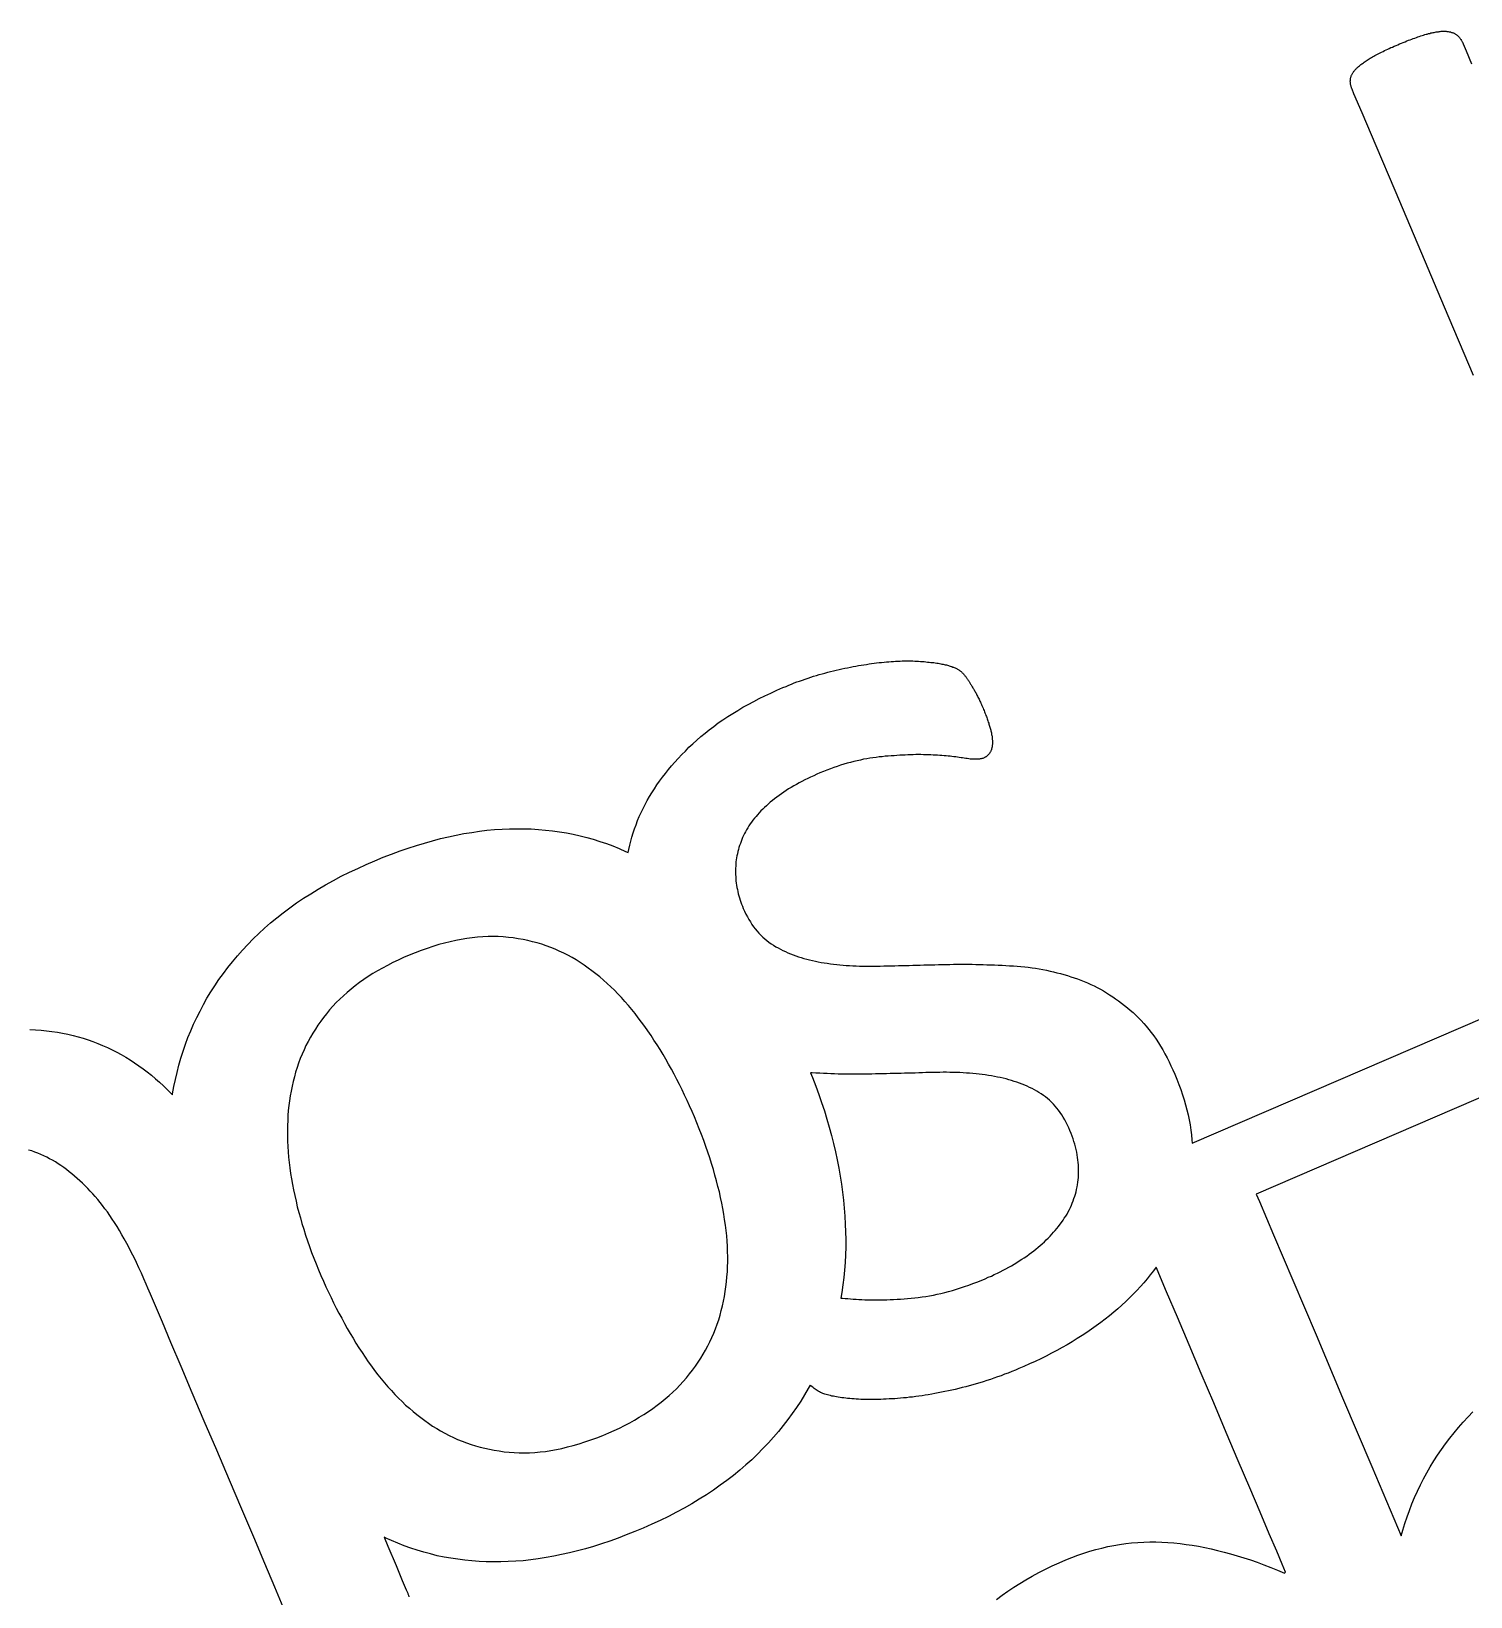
# Model space of a CAD drawing. Header units: millimetres. Extents: x 47 to 159, y 49 to 299.
# Drawn here: x 72.03 to 83.22, y 178.64 to 190.81 of the extents above; entities that cross this region are included whole.
import ezdxf

# ---------------------------------------------------------------- set-up
doc = ezdxf.new("R2010")
doc.units = ezdxf.units.MM

# ---------------------------------------------------------------- blocks, each defined once
blk = doc.blocks.new('angel 01')
for points in [[(-50.643, 134.25), (-50.599, 134.248), (-50.556, 134.244), (-50.514, 134.24), (-50.472, 134.235), (-50.43, 134.228), (-50.389, 134.221), (-50.348, 134.212), (-50.308, 134.203), (-50.269, 134.193), (-50.23, 134.181), (-50.191, 134.169), (-50.153, 134.156), (-50.115, 134.141), (-50.078, 134.126), (-50.041, 134.11), (-50.005, 134.092), (-49.969, 134.074), (-49.934, 134.055), (-49.899, 134.034), (-49.864, 134.013), (-49.83, 133.991), (-49.797, 133.968), (-49.764, 133.944), (-49.732, 133.919), (-49.699, 133.894), (-49.668, 133.867), (-49.637, 133.84), (-49.606, 133.812), (-49.576, 133.783), (-49.546, 133.753), (-49.536, 133.742), (-49.535, 133.748), (-49.525, 133.805), (-49.513, 133.861), (-49.5, 133.916), (-49.486, 133.971), (-49.47, 134.026), (-49.453, 134.08), (-49.434, 134.134), (-49.415, 134.187), (-49.393, 134.239), (-49.371, 134.291), (-49.347, 134.342), (-49.321, 134.393), (-49.295, 134.443), (-49.267, 134.492), (-49.237, 134.541), (-49.206, 134.589), (-49.174, 134.637), (-49.14, 134.684), (-49.105, 134.73), (-49.068, 134.776), (-49.03, 134.821), (-48.991, 134.866), (-48.95, 134.91), (-48.908, 134.953), (-48.865, 134.995), (-48.819, 135.037), (-48.773, 135.078), (-48.725, 135.118), (-48.675, 135.157), (-48.624, 135.195), (-48.571, 135.233), (-48.517, 135.269), (-48.461, 135.305), (-48.404, 135.34), (-48.345, 135.374), (-48.285, 135.407), (-48.223, 135.44), (-48.16, 135.472), (-48.095, 135.502), (-48.029, 135.532), (-47.962, 135.561), (-47.897, 135.588), (-47.832, 135.613), (-47.767, 135.637), (-47.703, 135.659), (-47.64, 135.68), (-47.577, 135.699), (-47.515, 135.717), (-47.453, 135.733), (-47.391, 135.747), (-47.33, 135.76), (-47.27, 135.772), (-47.21, 135.782), (-47.15, 135.791), (-47.091, 135.798), (-47.032, 135.803), (-46.974, 135.807), (-46.917, 135.809), (-46.86, 135.81), (-46.803, 135.81), (-46.747, 135.808), (-46.691, 135.805), (-46.636, 135.8), (-46.582, 135.794), (-46.528, 135.786), (-46.474, 135.777), (-46.421, 135.767), (-46.368, 135.755), (-46.316, 135.742), (-46.265, 135.728), (-46.214, 135.712), (-46.163, 135.695), (-46.113, 135.676), (-46.063, 135.656), (-46.014, 135.634), (-45.994, 135.625), (-45.989, 135.649), (-45.982, 135.681), (-45.974, 135.713), (-45.965, 135.745), (-45.955, 135.777), (-45.944, 135.809), (-45.932, 135.841), (-45.92, 135.873), (-45.907, 135.904), (-45.893, 135.936), (-45.878, 135.967), (-45.862, 135.998), (-45.845, 136.029), (-45.828, 136.06), (-45.809, 136.09), (-45.79, 136.121), (-45.77, 136.151), (-45.749, 136.181), (-45.727, 136.211), (-45.704, 136.24), (-45.681, 136.27), (-45.656, 136.299), (-45.631, 136.328), (-45.605, 136.357), (-45.577, 136.386), (-45.549, 136.414), (-45.521, 136.443), (-45.491, 136.471), (-45.46, 136.499), (-45.429, 136.526), (-45.396, 136.553), (-45.363, 136.58), (-45.329, 136.606), (-45.293, 136.632), (-45.257, 136.657), (-45.219, 136.682), (-45.181, 136.706), (-45.142, 136.73), (-45.102, 136.754), (-45.06, 136.777), (-45.018, 136.8), (-44.975, 136.822), (-44.931, 136.844), (-44.886, 136.865), (-44.839, 136.886), (-44.792, 136.907), (-44.767, 136.917), (-44.746, 136.926), (-44.725, 136.934), (-44.704, 136.943), (-44.682, 136.951), (-44.661, 136.958), (-44.64, 136.966), (-44.618, 136.974), (-44.596, 136.981), (-44.575, 136.988), (-44.553, 136.995), (-44.531, 137.001), (-44.509, 137.008), (-44.487, 137.014), (-44.465, 137.02), (-44.443, 137.026), (-44.42, 137.032), (-44.398, 137.037), (-44.376, 137.043), (-44.353, 137.048), (-44.332, 137.053), (-44.31, 137.057), (-44.288, 137.062), (-44.267, 137.066), (-44.246, 137.07), (-44.224, 137.074), (-44.204, 137.078), (-44.183, 137.082), (-44.162, 137.085), (-44.142, 137.088), (-44.122, 137.091), (-44.102, 137.094), (-44.082, 137.097), (-44.063, 137.099), (-44.044, 137.101), (-44.024, 137.103), (-44.005, 137.105), (-43.987, 137.107), (-43.968, 137.108), (-43.95, 137.11), (-43.932, 137.111), (-43.915, 137.112), (-43.897, 137.113), (-43.88, 137.113), (-43.863, 137.114), (-43.846, 137.114), (-43.83, 137.114), (-43.814, 137.114), (-43.798, 137.114), (-43.782, 137.114), (-43.767, 137.113), (-43.752, 137.113), (-43.737, 137.112), (-43.722, 137.111), (-43.708, 137.11), (-43.694, 137.109), (-43.681, 137.107), (-43.667, 137.106), (-43.655, 137.105), (-43.642, 137.103), (-43.63, 137.102), (-43.618, 137.101), (-43.607, 137.099), (-43.596, 137.097), (-43.585, 137.096), (-43.575, 137.094), (-43.565, 137.092), (-43.555, 137.09), (-43.546, 137.089), (-43.537, 137.087), (-43.529, 137.085), (-43.521, 137.083), (-43.513, 137.081), (-43.505, 137.078), (-43.498, 137.076), (-43.491, 137.074), (-43.484, 137.072), (-43.477, 137.07), (-43.471, 137.067), (-43.465, 137.065), (-43.459, 137.063), (-43.453, 137.06), (-43.448, 137.058), (-43.443, 137.055), (-43.438, 137.053), (-43.433, 137.051), (-43.429, 137.048), (-43.425, 137.045), (-43.421, 137.043), (-43.418, 137.04), (-43.414, 137.038), (-43.411, 137.035), (-43.407, 137.032), (-43.404, 137.029), (-43.401, 137.026), (-43.398, 137.023), (-43.394, 137.02), (-43.391, 137.016), (-43.388, 137.013), (-43.385, 137.01), (-43.382, 137.006), (-43.379, 137.003), (-43.376, 136.999), (-43.373, 136.996), (-43.37, 136.992), (-43.367, 136.988), (-43.365, 136.984), (-43.362, 136.98), (-43.359, 136.976), (-43.356, 136.972), (-43.353, 136.967), (-43.35, 136.963), (-43.347, 136.958), (-43.344, 136.954), (-43.341, 136.949), (-43.338, 136.944), (-43.335, 136.939), (-43.332, 136.934), (-43.329, 136.929), (-43.325, 136.923), (-43.322, 136.918), (-43.319, 136.912), (-43.315, 136.906), (-43.312, 136.901), (-43.308, 136.895), (-43.305, 136.889), (-43.301, 136.882), (-43.297, 136.876), (-43.294, 136.869), (-43.29, 136.863), (-43.286, 136.856), (-43.283, 136.849), (-43.279, 136.841), (-43.275, 136.834), (-43.271, 136.826), (-43.267, 136.818), (-43.264, 136.81), (-43.26, 136.802), (-43.256, 136.793), (-43.252, 136.785), (-43.248, 136.776), (-43.244, 136.767), (-43.24, 136.758), (-43.236, 136.748), (-43.232, 136.738), (-43.228, 136.729), (-43.224, 136.719), (-43.221, 136.71), (-43.217, 136.701), (-43.214, 136.691), (-43.21, 136.682), (-43.207, 136.674), (-43.204, 136.665), (-43.201, 136.656), (-43.198, 136.648), (-43.195, 136.639), (-43.192, 136.631), (-43.19, 136.623), (-43.187, 136.615), (-43.185, 136.607), (-43.182, 136.599), (-43.18, 136.592), (-43.178, 136.584), (-43.176, 136.577), (-43.174, 136.57), (-43.173, 136.563), (-43.171, 136.556), (-43.17, 136.549), (-43.169, 136.542), (-43.167, 136.535), (-43.166, 136.529), (-43.165, 136.523), (-43.165, 136.516), (-43.164, 136.51), (-43.164, 136.504), (-43.163, 136.498), (-43.163, 136.492), (-43.163, 136.487), (-43.163, 136.481), (-43.163, 136.476), (-43.163, 136.47), (-43.163, 136.465), (-43.164, 136.46), (-43.164, 136.455), (-43.165, 136.45), (-43.166, 136.445), (-43.167, 136.441), (-43.168, 136.436), (-43.169, 136.432), (-43.17, 136.428), (-43.171, 136.424), (-43.173, 136.42), (-43.174, 136.416), (-43.176, 136.412), (-43.178, 136.409), (-43.18, 136.405), (-43.182, 136.402), (-43.184, 136.399), (-43.186, 136.396), (-43.188, 136.393), (-43.191, 136.39), (-43.193, 136.387), (-43.195, 136.384), (-43.198, 136.382), (-43.201, 136.379), (-43.203, 136.377), (-43.206, 136.374), (-43.209, 136.372), (-43.212, 136.37), (-43.215, 136.368), (-43.218, 136.366), (-43.222, 136.364), (-43.225, 136.363), (-43.228, 136.361), (-43.232, 136.359), (-43.238, 136.357), (-43.244, 136.355), (-43.25, 136.354), (-43.257, 136.353), (-43.264, 136.352), (-43.271, 136.351), (-43.279, 136.35), (-43.288, 136.35), (-43.297, 136.35), (-43.306, 136.35), (-43.316, 136.35), (-43.326, 136.351), (-43.336, 136.352), (-43.347, 136.353), (-43.358, 136.355), (-43.37, 136.356), (-43.382, 136.358), (-43.395, 136.36), (-43.407, 136.362), (-43.421, 136.364), (-43.434, 136.366), (-43.448, 136.368), (-43.462, 136.37), (-43.477, 136.372), (-43.492, 136.373), (-43.507, 136.375), (-43.523, 136.376), (-43.539, 136.377), (-43.555, 136.379), (-43.572, 136.38), (-43.589, 136.381), (-43.606, 136.382), (-43.624, 136.383), (-43.642, 136.384), (-43.661, 136.384), (-43.679, 136.385), (-43.698, 136.385), (-43.718, 136.386), (-43.737, 136.386), (-43.757, 136.386), (-43.778, 136.385), (-43.798, 136.385), (-43.819, 136.384), (-43.84, 136.383), (-43.861, 136.382), (-43.883, 136.381), (-43.905, 136.38), (-43.927, 136.378), (-43.95, 136.376), (-43.973, 136.375), (-43.996, 136.373), (-44.019, 136.37), (-44.043, 136.368), (-44.067, 136.365), (-44.091, 136.362), (-44.115, 136.358), (-44.14, 136.354), (-44.164, 136.35), (-44.189, 136.344), (-44.214, 136.339), (-44.24, 136.333), (-44.265, 136.326), (-44.291, 136.319), (-44.317, 136.311), (-44.343, 136.303), (-44.369, 136.294), (-44.395, 136.285), (-44.422, 136.276), (-44.449, 136.265), (-44.476, 136.255), (-44.503, 136.244), (-44.528, 136.233), (-44.552, 136.222), (-44.576, 136.211), (-44.598, 136.201), (-44.621, 136.189), (-44.643, 136.178), (-44.665, 136.167), (-44.686, 136.155), (-44.707, 136.143), (-44.727, 136.131), (-44.747, 136.119), (-44.766, 136.107), (-44.785, 136.095), (-44.803, 136.082), (-44.821, 136.069), (-44.839, 136.056), (-44.856, 136.043), (-44.872, 136.03), (-44.889, 136.016), (-44.904, 136.003), (-44.919, 135.989), (-44.934, 135.975), (-44.948, 135.961), (-44.962, 135.948), (-44.975, 135.933), (-44.988, 135.919), (-45, 135.905), (-45.012, 135.891), (-45.024, 135.876), (-45.034, 135.862), (-45.045, 135.847), (-45.055, 135.832), (-45.064, 135.817), (-45.073, 135.802), (-45.081, 135.787), (-45.089, 135.772), (-45.097, 135.757), (-45.104, 135.742), (-45.11, 135.726), (-45.116, 135.711), (-45.122, 135.695), (-45.128, 135.679), (-45.133, 135.664), (-45.137, 135.648), (-45.141, 135.632), (-45.145, 135.616), (-45.148, 135.6), (-45.151, 135.584), (-45.154, 135.568), (-45.156, 135.552), (-45.157, 135.535), (-45.158, 135.519), (-45.159, 135.503), (-45.16, 135.486), (-45.16, 135.47), (-45.159, 135.453), (-45.158, 135.437), (-45.157, 135.42), (-45.156, 135.404), (-45.154, 135.387), (-45.151, 135.371), (-45.148, 135.354), (-45.145, 135.338), (-45.142, 135.321), (-45.138, 135.305), (-45.133, 135.289), (-45.129, 135.272), (-45.123, 135.256), (-45.118, 135.239), (-45.112, 135.223), (-45.106, 135.207), (-45.099, 135.19), (-45.089, 135.168), (-45.078, 135.146), (-45.067, 135.125), (-45.056, 135.105), (-45.044, 135.085), (-45.032, 135.066), (-45.019, 135.048), (-45.006, 135.031), (-44.992, 135.014), (-44.978, 134.998), (-44.963, 134.982), (-44.948, 134.968), (-44.932, 134.953), (-44.916, 134.94), (-44.9, 134.927), (-44.882, 134.915), (-44.865, 134.904), (-44.847, 134.893), (-44.828, 134.883), (-44.81, 134.873), (-44.791, 134.864), (-44.771, 134.855), (-44.752, 134.846), (-44.732, 134.838), (-44.712, 134.83), (-44.691, 134.822), (-44.671, 134.815), (-44.649, 134.808), (-44.628, 134.802), (-44.606, 134.796), (-44.584, 134.79), (-44.562, 134.785), (-44.539, 134.78), (-44.517, 134.775), (-44.493, 134.771), (-44.47, 134.767), (-44.446, 134.764), (-44.422, 134.76), (-44.398, 134.757), (-44.373, 134.755), (-44.349, 134.752), (-44.324, 134.75), (-44.299, 134.748), (-44.273, 134.746), (-44.248, 134.745), (-44.222, 134.743), (-44.196, 134.742), (-44.169, 134.742), (-44.143, 134.741), (-44.116, 134.741), (-44.089, 134.741), (-44.061, 134.741), (-44.034, 134.742), (-44.006, 134.743), (-43.978, 134.743), (-43.95, 134.744), (-43.922, 134.745), (-43.894, 134.746), (-43.866, 134.747), (-43.838, 134.747), (-43.81, 134.748), (-43.781, 134.749), (-43.753, 134.749), (-43.725, 134.75), (-43.696, 134.751), (-43.668, 134.752), (-43.639, 134.752), (-43.61, 134.753), (-43.582, 134.754), (-43.553, 134.754), (-43.524, 134.755), (-43.495, 134.755), (-43.466, 134.756), (-43.437, 134.756), (-43.408, 134.756), (-43.379, 134.756), (-43.35, 134.756), (-43.321, 134.756), (-43.292, 134.755), (-43.263, 134.755), (-43.234, 134.754), (-43.205, 134.753), (-43.175, 134.752), (-43.146, 134.751), (-43.117, 134.75), (-43.088, 134.749), (-43.058, 134.747), (-43.029, 134.745), (-43, 134.744), (-42.97, 134.741), (-42.941, 134.739), (-42.912, 134.736), (-42.884, 134.733), (-42.855, 134.729), (-42.827, 134.725), (-42.799, 134.72), (-42.771, 134.715), (-42.743, 134.71), (-42.715, 134.704), (-42.688, 134.698), (-42.661, 134.691), (-42.633, 134.684), (-42.607, 134.676), (-42.58, 134.668), (-42.553, 134.66), (-42.527, 134.651), (-42.501, 134.642), (-42.475, 134.632), (-42.449, 134.622), (-42.424, 134.611), (-42.398, 134.6), (-42.373, 134.588), (-42.349, 134.575), (-42.324, 134.562), (-42.3, 134.549), (-42.276, 134.534), (-42.252, 134.52), (-42.228, 134.504), (-42.205, 134.488), (-42.182, 134.472), (-42.159, 134.455), (-42.137, 134.437), (-42.114, 134.419), (-42.092, 134.4), (-42.07, 134.381), (-42.049, 134.361), (-42.028, 134.34), (-42.007, 134.319), (-41.987, 134.297), (-41.967, 134.274), (-41.947, 134.25), (-41.928, 134.225), (-41.909, 134.2), (-41.891, 134.173), (-41.873, 134.146), (-41.856, 134.119), (-41.839, 134.09), (-41.822, 134.061), (-41.806, 134.03), (-41.79, 133.999), (-41.775, 133.968), (-41.76, 133.935), (-41.746, 133.902), (-41.729, 133.862), (-41.714, 133.822), (-41.699, 133.782), (-41.686, 133.742), (-41.673, 133.703), (-41.662, 133.663), (-41.652, 133.624), (-41.642, 133.585), (-41.634, 133.546), (-41.627, 133.507), (-41.621, 133.468), (-41.616, 133.43), (-41.612, 133.391), (-41.61, 133.366), (-37.62, 135.084)], [(-39.424, 139.333), (-39.649, 139.864), (-39.855, 140.349), (-40.034, 140.772), (-40.181, 141.118), (-40.29, 141.374), (-40.353, 141.523), (-40.368, 141.559), (-40.37, 141.564), (-40.372, 141.568), (-40.373, 141.573), (-40.375, 141.577), (-40.376, 141.582), (-40.377, 141.587), (-40.378, 141.591), (-40.379, 141.596), (-40.38, 141.6), (-40.381, 141.605), (-40.381, 141.609), (-40.381, 141.614), (-40.382, 141.618), (-40.382, 141.623), (-40.381, 141.627), (-40.381, 141.631), (-40.381, 141.636), (-40.38, 141.64), (-40.379, 141.645), (-40.378, 141.649), (-40.377, 141.653), (-40.376, 141.658), (-40.374, 141.662), (-40.372, 141.667), (-40.37, 141.671), (-40.368, 141.676), (-40.365, 141.68), (-40.363, 141.685), (-40.36, 141.689), (-40.356, 141.694), (-40.353, 141.698), (-40.349, 141.703), (-40.345, 141.708), (-40.341, 141.712), (-40.337, 141.717), (-40.332, 141.722), (-40.327, 141.726), (-40.322, 141.731), (-40.317, 141.736), (-40.311, 141.741), (-40.306, 141.746), (-40.3, 141.75), (-40.293, 141.755), (-40.287, 141.76), (-40.28, 141.765), (-40.273, 141.77), (-40.266, 141.775), (-40.258, 141.78), (-40.251, 141.785), (-40.243, 141.79), (-40.235, 141.795), (-40.226, 141.8), (-40.217, 141.805), (-40.208, 141.811), (-40.199, 141.816), (-40.19, 141.821), (-40.18, 141.826), (-40.17, 141.832), (-40.16, 141.837), (-40.149, 141.842), (-40.138, 141.848), (-40.127, 141.853), (-40.115, 141.859), (-40.103, 141.864), (-40.091, 141.87), (-40.079, 141.876), (-40.066, 141.882), (-40.053, 141.887), (-40.04, 141.893), (-40.026, 141.899), (-40.012, 141.905), (-39.998, 141.911), (-39.984, 141.917), (-39.97, 141.923), (-39.956, 141.928), (-39.943, 141.934), (-39.93, 141.939), (-39.917, 141.944), (-39.904, 141.948), (-39.892, 141.953), (-39.88, 141.957), (-39.868, 141.962), (-39.856, 141.966), (-39.845, 141.969), (-39.834, 141.973), (-39.823, 141.977), (-39.813, 141.98), (-39.803, 141.983), (-39.793, 141.986), (-39.783, 141.988), (-39.774, 141.991), (-39.764, 141.993), (-39.755, 141.996), (-39.746, 141.998), (-39.738, 141.999), (-39.729, 142.001), (-39.721, 142.003), (-39.713, 142.004), (-39.705, 142.005), (-39.697, 142.006), (-39.69, 142.007), (-39.682, 142.008), (-39.675, 142.009), (-39.668, 142.009), (-39.662, 142.009), (-39.655, 142.009), (-39.649, 142.009), (-39.643, 142.009), (-39.637, 142.009), (-39.631, 142.008), (-39.625, 142.008), (-39.62, 142.007), (-39.614, 142.006), (-39.609, 142.005), (-39.604, 142.004), (-39.599, 142.003), (-39.594, 142.001), (-39.589, 142), (-39.584, 141.998), (-39.58, 141.996), (-39.575, 141.994), (-39.571, 141.992), (-39.567, 141.99), (-39.563, 141.987), (-39.559, 141.985), (-39.556, 141.982), (-39.552, 141.979), (-39.548, 141.977), (-39.545, 141.974), (-39.542, 141.971), (-39.538, 141.967), (-39.535, 141.964), (-39.532, 141.96), (-39.529, 141.957), (-39.527, 141.953), (-39.524, 141.949), (-39.521, 141.945), (-39.519, 141.941), (-39.517, 141.937), (-39.514, 141.933), (-39.512, 141.928), (-39.51, 141.924), (-39.505, 141.912), (-39.481, 141.856), (-39.439, 141.756)], [(-37.397, 134.571), (-41.113, 132.97), (-41.088, 132.913), (-40.978, 132.652), (-40.829, 132.301), (-40.648, 131.875), (-40.441, 131.387), (-40.214, 130.853), (-39.985, 130.314), (-39.973, 130.357), (-39.957, 130.409), (-39.94, 130.46), (-39.922, 130.511), (-39.902, 130.562), (-39.882, 130.611), (-39.86, 130.66), (-39.837, 130.709), (-39.812, 130.756), (-39.787, 130.803), (-39.76, 130.85), (-39.732, 130.895), (-39.703, 130.94), (-39.673, 130.985), (-39.641, 131.029), (-39.609, 131.072), (-39.575, 131.114), (-39.54, 131.156), (-39.504, 131.197), (-39.466, 131.237), (-39.428, 131.277)], [(-43.13, 129.819), (-43.087, 129.851), (-43.043, 129.883), (-42.997, 129.913), (-42.95, 129.943), (-42.902, 129.972), (-42.853, 130), (-42.803, 130.027), (-42.751, 130.054), (-42.698, 130.079), (-42.644, 130.104), (-42.592, 130.126), (-42.545, 130.145), (-42.499, 130.162), (-42.453, 130.178), (-42.406, 130.193), (-42.36, 130.206), (-42.313, 130.218), (-42.267, 130.229), (-42.22, 130.238), (-42.174, 130.246), (-42.127, 130.253), (-42.081, 130.258), (-42.034, 130.262), (-41.987, 130.265), (-41.94, 130.266), (-41.894, 130.266), (-41.847, 130.265), (-41.8, 130.262), (-41.753, 130.258), (-41.705, 130.253), (-41.658, 130.247), (-41.61, 130.24), (-41.561, 130.232), (-41.512, 130.222), (-41.463, 130.212), (-41.413, 130.2), (-41.363, 130.187), (-41.312, 130.174), (-41.261, 130.159), (-41.21, 130.143), (-41.158, 130.126), (-41.106, 130.108), (-41.053, 130.089), (-41, 130.068), (-40.947, 130.047), (-40.893, 130.024), (-40.885, 130.032), (-40.91, 130.092), (-40.953, 130.193), (-41.011, 130.329), (-41.082, 130.496), (-41.163, 130.687), (-41.252, 130.896), (-41.346, 131.117), (-41.443, 131.346), (-41.54, 131.575), (-41.635, 131.799), (-41.725, 132.012), (-41.809, 132.209), (-41.883, 132.383), (-41.891, 132.402), (-41.912, 132.372), (-41.936, 132.341), (-41.961, 132.311), (-41.986, 132.281), (-42.013, 132.251), (-42.04, 132.221), (-42.068, 132.192), (-42.097, 132.163), (-42.126, 132.135), (-42.157, 132.107), (-42.188, 132.079), (-42.22, 132.051), (-42.253, 132.024), (-42.287, 131.997), (-42.321, 131.971), (-42.356, 131.945), (-42.392, 131.92), (-42.429, 131.895), (-42.466, 131.87), (-42.503, 131.846), (-42.542, 131.822), (-42.581, 131.799), (-42.621, 131.776), (-42.662, 131.754), (-42.703, 131.732), (-42.745, 131.711), (-42.787, 131.69), (-42.831, 131.669), (-42.875, 131.649), (-42.919, 131.629), (-42.957, 131.613), (-42.984, 131.602), (-43.012, 131.59), (-43.04, 131.579), (-43.068, 131.569), (-43.096, 131.558), (-43.123, 131.548), (-43.151, 131.539), (-43.178, 131.529), (-43.206, 131.52), (-43.234, 131.511), (-43.261, 131.503), (-43.288, 131.495), (-43.316, 131.487), (-43.343, 131.479), (-43.37, 131.472), (-43.397, 131.465), (-43.425, 131.458), (-43.452, 131.452), (-43.479, 131.446), (-43.505, 131.44), (-43.532, 131.434), (-43.558, 131.429), (-43.584, 131.424), (-43.61, 131.419), (-43.635, 131.415), (-43.661, 131.41), (-43.686, 131.406), (-43.71, 131.402), (-43.735, 131.399), (-43.759, 131.396), (-43.783, 131.392), (-43.807, 131.39), (-43.831, 131.387), (-43.854, 131.385), (-43.877, 131.383), (-43.9, 131.381), (-43.922, 131.379), (-43.945, 131.378), (-43.966, 131.377), (-43.988, 131.375), (-44.009, 131.375), (-44.03, 131.374), (-44.051, 131.373), (-44.071, 131.373), (-44.091, 131.373), (-44.11, 131.373), (-44.13, 131.373), (-44.148, 131.373), (-44.167, 131.374), (-44.185, 131.374), (-44.203, 131.375), (-44.221, 131.376), (-44.238, 131.378), (-44.255, 131.379), (-44.272, 131.38), (-44.288, 131.382), (-44.303, 131.384), (-44.318, 131.385), (-44.333, 131.387), (-44.347, 131.389), (-44.361, 131.391), (-44.374, 131.393), (-44.387, 131.396), (-44.399, 131.398), (-44.411, 131.4), (-44.422, 131.403), (-44.433, 131.406), (-44.444, 131.408), (-44.454, 131.411), (-44.464, 131.414), (-44.473, 131.417), (-44.481, 131.42), (-44.49, 131.424), (-44.499, 131.428), (-44.507, 131.432), (-44.516, 131.437), (-44.524, 131.442), (-44.533, 131.447), (-44.541, 131.453), (-44.549, 131.459), (-44.557, 131.465), (-44.565, 131.472), (-44.573, 131.479), (-44.579, 131.484), (-44.594, 131.458), (-44.623, 131.408), (-44.653, 131.36), (-44.685, 131.312), (-44.718, 131.264), (-44.752, 131.217), (-44.788, 131.171), (-44.825, 131.125), (-44.864, 131.08), (-44.904, 131.035), (-44.946, 130.991), (-44.989, 130.948), (-45.033, 130.905), (-45.079, 130.864), (-45.127, 130.823), (-45.176, 130.783), (-45.226, 130.744), (-45.278, 130.706), (-45.331, 130.669), (-45.386, 130.633), (-45.442, 130.597), (-45.5, 130.563), (-45.559, 130.529), (-45.619, 130.496), (-45.681, 130.464), (-45.745, 130.433), (-45.81, 130.403), (-45.876, 130.374), (-45.942, 130.346), (-46.008, 130.32), (-46.072, 130.296), (-46.136, 130.273), (-46.2, 130.251), (-46.263, 130.231), (-46.326, 130.213), (-46.388, 130.196), (-46.45, 130.181), (-46.511, 130.167), (-46.572, 130.154), (-46.632, 130.144), (-46.692, 130.134), (-46.751, 130.127), (-46.81, 130.12), (-46.868, 130.116), (-46.926, 130.113), (-46.983, 130.111), (-47.04, 130.111), (-47.097, 130.112), (-47.153, 130.114), (-47.208, 130.118), (-47.263, 130.124), (-47.317, 130.131), (-47.371, 130.139), (-47.424, 130.148), (-47.477, 130.159), (-47.53, 130.172), (-47.581, 130.186), (-47.633, 130.201), (-47.684, 130.217), (-47.734, 130.236), (-47.784, 130.255), (-47.833, 130.276), (-47.882, 130.298), (-47.891, 130.303), (-47.862, 130.234), (-47.798, 130.083), (-47.749, 129.967), (-47.718, 129.893), (-47.707, 129.867), (-47.705, 129.862), (-47.703, 129.858), (-47.701, 129.853), (-47.7, 129.849), (-47.699, 129.844), (-47.698, 129.84)], [(-48.674, 129.759), (-48.74, 129.915), (-48.818, 130.098), (-48.904, 130.302), (-48.997, 130.52), (-49.093, 130.747), (-49.191, 130.978), (-49.288, 131.205), (-49.381, 131.425), (-49.468, 131.63), (-49.547, 131.815), (-49.614, 131.974), (-49.668, 132.102), (-49.707, 132.192), (-49.727, 132.239), (-49.739, 132.269), (-49.758, 132.312), (-49.777, 132.355), (-49.796, 132.396), (-49.815, 132.437), (-49.834, 132.476), (-49.853, 132.514), (-49.872, 132.551), (-49.891, 132.586), (-49.91, 132.621), (-49.929, 132.654), (-49.947, 132.687), (-49.966, 132.718), (-49.985, 132.748), (-50.004, 132.776), (-50.022, 132.804), (-50.041, 132.831), (-50.06, 132.856), (-50.078, 132.88), (-50.097, 132.904), (-50.116, 132.927), (-50.136, 132.95), (-50.155, 132.972), (-50.175, 132.993), (-50.194, 133.014), (-50.214, 133.035), (-50.234, 133.054), (-50.255, 133.073), (-50.275, 133.092), (-50.296, 133.11), (-50.317, 133.127), (-50.338, 133.144), (-50.359, 133.16), (-50.38, 133.176), (-50.402, 133.191), (-50.423, 133.206), (-50.445, 133.22), (-50.468, 133.233), (-50.49, 133.245), (-50.513, 133.257), (-50.535, 133.268), (-50.558, 133.278), (-50.582, 133.288), (-50.605, 133.297), (-50.629, 133.305), (-50.653, 133.312)]]:
    blk.add_lwpolyline(points)
for points in [[(-45.478, 133.57), (-45.497, 133.613), (-45.516, 133.655), (-45.535, 133.698), (-45.555, 133.739), (-45.574, 133.78), (-45.595, 133.821), (-45.615, 133.861), (-45.636, 133.901), (-45.658, 133.94), (-45.679, 133.979), (-45.701, 134.018), (-45.723, 134.055), (-45.746, 134.093), (-45.769, 134.13), (-45.793, 134.166), (-45.816, 134.202), (-45.84, 134.238), (-45.865, 134.273), (-45.889, 134.307), (-45.915, 134.341), (-45.94, 134.374), (-45.966, 134.406), (-45.992, 134.437), (-46.019, 134.467), (-46.046, 134.497), (-46.073, 134.526), (-46.101, 134.554), (-46.129, 134.581), (-46.157, 134.607), (-46.186, 134.633), (-46.215, 134.658), (-46.245, 134.682), (-46.275, 134.705), (-46.305, 134.727), (-46.336, 134.749), (-46.367, 134.77), (-46.398, 134.79), (-46.43, 134.808), (-46.462, 134.826), (-46.495, 134.843), (-46.529, 134.859), (-46.562, 134.873), (-46.596, 134.887), (-46.631, 134.9), (-46.666, 134.912), (-46.702, 134.922), (-46.738, 134.932), (-46.774, 134.941), (-46.811, 134.948), (-46.849, 134.955), (-46.887, 134.961), (-46.925, 134.965), (-46.964, 134.969), (-47.003, 134.971), (-47.043, 134.972), (-47.083, 134.972), (-47.124, 134.97), (-47.165, 134.967), (-47.206, 134.963), (-47.248, 134.957), (-47.291, 134.95), (-47.334, 134.942), (-47.378, 134.932), (-47.422, 134.921), (-47.466, 134.909), (-47.511, 134.895), (-47.556, 134.88), (-47.602, 134.864), (-47.649, 134.846), (-47.696, 134.827), (-47.74, 134.808), (-47.782, 134.789), (-47.823, 134.769), (-47.864, 134.748), (-47.903, 134.727), (-47.941, 134.706), (-47.978, 134.684), (-48.014, 134.661), (-48.048, 134.638), (-48.082, 134.614), (-48.115, 134.589), (-48.146, 134.564), (-48.177, 134.538), (-48.206, 134.512), (-48.235, 134.485), (-48.262, 134.458), (-48.288, 134.43), (-48.314, 134.401), (-48.338, 134.372), (-48.361, 134.343), (-48.383, 134.313), (-48.405, 134.283), (-48.425, 134.252), (-48.445, 134.22), (-48.463, 134.189), (-48.481, 134.156), (-48.498, 134.124), (-48.513, 134.09), (-48.528, 134.057), (-48.542, 134.023), (-48.555, 133.988), (-48.567, 133.953), (-48.578, 133.918), (-48.588, 133.882), (-48.598, 133.845), (-48.606, 133.809), (-48.613, 133.771), (-48.62, 133.734), (-48.626, 133.696), (-48.63, 133.658), (-48.635, 133.619), (-48.638, 133.581), (-48.64, 133.541), (-48.642, 133.502), (-48.642, 133.462), (-48.642, 133.422), (-48.641, 133.381), (-48.639, 133.341), (-48.636, 133.299), (-48.633, 133.258), (-48.628, 133.216), (-48.623, 133.174), (-48.617, 133.131), (-48.61, 133.088), (-48.603, 133.045), (-48.594, 133.002), (-48.585, 132.959), (-48.575, 132.916), (-48.565, 132.872), (-48.553, 132.828), (-48.541, 132.784), (-48.529, 132.74), (-48.515, 132.696), (-48.501, 132.651), (-48.486, 132.607), (-48.47, 132.562), (-48.454, 132.517), (-48.436, 132.472), (-48.419, 132.427), (-48.4, 132.381), (-48.381, 132.337), (-48.362, 132.293), (-48.343, 132.25), (-48.323, 132.208), (-48.303, 132.166), (-48.283, 132.125), (-48.262, 132.084), (-48.242, 132.044), (-48.22, 132.004), (-48.199, 131.964), (-48.177, 131.925), (-48.155, 131.887), (-48.132, 131.849), (-48.109, 131.812), (-48.086, 131.775), (-48.062, 131.739), (-48.038, 131.703), (-48.014, 131.667), (-47.989, 131.633), (-47.964, 131.599), (-47.939, 131.566), (-47.913, 131.533), (-47.887, 131.502), (-47.861, 131.471), (-47.834, 131.442), (-47.807, 131.413), (-47.779, 131.384), (-47.751, 131.357), (-47.723, 131.33), (-47.694, 131.305), (-47.665, 131.28), (-47.636, 131.256), (-47.606, 131.232), (-47.575, 131.21), (-47.545, 131.188), (-47.514, 131.167), (-47.482, 131.148), (-47.451, 131.129), (-47.418, 131.111), (-47.386, 131.094), (-47.352, 131.078), (-47.319, 131.063), (-47.285, 131.049), (-47.25, 131.036), (-47.215, 131.024), (-47.18, 131.013), (-47.144, 131.003), (-47.108, 130.994), (-47.071, 130.986), (-47.034, 130.979), (-46.996, 130.973), (-46.958, 130.967), (-46.919, 130.963), (-46.88, 130.96), (-46.841, 130.959), (-46.801, 130.958), (-46.76, 130.959), (-46.719, 130.962), (-46.678, 130.965), (-46.636, 130.97), (-46.594, 130.977), (-46.551, 130.984), (-46.508, 130.993), (-46.464, 131.004), (-46.42, 131.015), (-46.375, 131.028), (-46.33, 131.043), (-46.284, 131.059), (-46.238, 131.076), (-46.191, 131.094), (-46.145, 131.113), (-46.103, 131.132), (-46.062, 131.151), (-46.022, 131.171), (-45.982, 131.192), (-45.944, 131.213), (-45.907, 131.235), (-45.871, 131.257), (-45.836, 131.28), (-45.802, 131.303), (-45.768, 131.328), (-45.736, 131.352), (-45.705, 131.378), (-45.675, 131.404), (-45.646, 131.43), (-45.618, 131.457), (-45.591, 131.485), (-45.565, 131.513), (-45.54, 131.542), (-45.516, 131.572), (-45.493, 131.602), (-45.471, 131.632), (-45.45, 131.662), (-45.429, 131.694), (-45.41, 131.725), (-45.392, 131.757), (-45.375, 131.789), (-45.358, 131.822), (-45.343, 131.856), (-45.328, 131.889), (-45.314, 131.923), (-45.302, 131.958), (-45.29, 131.993), (-45.279, 132.028), (-45.27, 132.064), (-45.261, 132.101), (-45.253, 132.137), (-45.246, 132.174), (-45.239, 132.212), (-45.234, 132.249), (-45.23, 132.288), (-45.226, 132.326), (-45.223, 132.365), (-45.221, 132.404), (-45.22, 132.443), (-45.22, 132.483), (-45.221, 132.523), (-45.223, 132.564), (-45.225, 132.605), (-45.228, 132.646), (-45.233, 132.687), (-45.238, 132.729), (-45.244, 132.772), (-45.25, 132.814), (-45.258, 132.857), (-45.266, 132.9), (-45.275, 132.943), (-45.285, 132.987), (-45.296, 133.03), (-45.307, 133.074), (-45.319, 133.118), (-45.331, 133.162), (-45.345, 133.207), (-45.359, 133.251), (-45.374, 133.296), (-45.389, 133.341), (-45.406, 133.387), (-45.423, 133.432), (-45.441, 133.478), (-45.459, 133.524)], [(-44.576, 133.913), (-44.56, 133.875), (-44.536, 133.81), (-44.512, 133.745), (-44.49, 133.681), (-44.469, 133.617), (-44.449, 133.553), (-44.431, 133.489), (-44.414, 133.425), (-44.398, 133.362), (-44.383, 133.298), (-44.369, 133.235), (-44.357, 133.172), (-44.346, 133.109), (-44.336, 133.047), (-44.328, 132.984), (-44.32, 132.922), (-44.314, 132.86), (-44.309, 132.798), (-44.306, 132.737), (-44.304, 132.676), (-44.303, 132.616), (-44.303, 132.556), (-44.305, 132.497), (-44.308, 132.438), (-44.313, 132.379), (-44.318, 132.321), (-44.325, 132.264), (-44.334, 132.206), (-44.341, 132.162), (-44.328, 132.161), (-44.308, 132.159), (-44.287, 132.158), (-44.266, 132.156), (-44.244, 132.154), (-44.222, 132.153), (-44.2, 132.151), (-44.177, 132.15), (-44.154, 132.149), (-44.13, 132.148), (-44.107, 132.148), (-44.082, 132.148), (-44.058, 132.148), (-44.033, 132.148), (-44.008, 132.148), (-43.983, 132.149), (-43.957, 132.15), (-43.931, 132.151), (-43.904, 132.153), (-43.878, 132.154), (-43.85, 132.156), (-43.823, 132.158), (-43.795, 132.161), (-43.767, 132.163), (-43.739, 132.166), (-43.71, 132.17), (-43.681, 132.174), (-43.652, 132.179), (-43.622, 132.185), (-43.593, 132.191), (-43.563, 132.197), (-43.533, 132.205), (-43.503, 132.213), (-43.472, 132.221), (-43.441, 132.231), (-43.41, 132.24), (-43.379, 132.251), (-43.347, 132.262), (-43.316, 132.274), (-43.284, 132.286), (-43.251, 132.299), (-43.219, 132.312), (-43.195, 132.323), (-43.171, 132.333), (-43.148, 132.344), (-43.124, 132.355), (-43.102, 132.366), (-43.079, 132.378), (-43.058, 132.389), (-43.036, 132.401), (-43.015, 132.413), (-42.994, 132.425), (-42.974, 132.437), (-42.954, 132.45), (-42.934, 132.463), (-42.915, 132.475), (-42.896, 132.488), (-42.878, 132.502), (-42.859, 132.515), (-42.842, 132.529), (-42.825, 132.542), (-42.808, 132.556), (-42.791, 132.57), (-42.775, 132.584), (-42.759, 132.599), (-42.744, 132.613), (-42.729, 132.628), (-42.715, 132.643), (-42.701, 132.658), (-42.687, 132.673), (-42.674, 132.688), (-42.661, 132.703), (-42.649, 132.719), (-42.637, 132.735), (-42.625, 132.75), (-42.614, 132.766), (-42.604, 132.783), (-42.593, 132.799), (-42.583, 132.815), (-42.574, 132.832), (-42.565, 132.849), (-42.557, 132.866), (-42.549, 132.883), (-42.542, 132.9), (-42.535, 132.917), (-42.529, 132.935), (-42.523, 132.953), (-42.518, 132.97), (-42.513, 132.988), (-42.509, 133.006), (-42.505, 133.025), (-42.501, 133.043), (-42.499, 133.062), (-42.496, 133.081), (-42.495, 133.099), (-42.493, 133.118), (-42.493, 133.138), (-42.493, 133.157), (-42.493, 133.176), (-42.494, 133.196), (-42.496, 133.216), (-42.498, 133.235), (-42.501, 133.255), (-42.504, 133.276), (-42.508, 133.296), (-42.513, 133.316), (-42.518, 133.337), (-42.523, 133.357), (-42.53, 133.378), (-42.536, 133.399), (-42.544, 133.42), (-42.552, 133.442), (-42.56, 133.463), (-42.57, 133.485), (-42.579, 133.506), (-42.59, 133.527), (-42.601, 133.547), (-42.612, 133.567), (-42.623, 133.585), (-42.636, 133.604), (-42.648, 133.621), (-42.661, 133.638), (-42.675, 133.654), (-42.689, 133.67), (-42.704, 133.684), (-42.719, 133.699), (-42.734, 133.712), (-42.75, 133.725), (-42.766, 133.737), (-42.783, 133.749), (-42.801, 133.76), (-42.818, 133.77), (-42.836, 133.78), (-42.855, 133.79), (-42.874, 133.799), (-42.893, 133.808), (-42.912, 133.816), (-42.932, 133.824), (-42.952, 133.832), (-42.972, 133.839), (-42.993, 133.846), (-43.014, 133.853), (-43.036, 133.859), (-43.057, 133.865), (-43.079, 133.87), (-43.102, 133.875), (-43.124, 133.88), (-43.147, 133.885), (-43.17, 133.889), (-43.194, 133.892), (-43.218, 133.896), (-43.242, 133.899), (-43.266, 133.902), (-43.29, 133.904), (-43.315, 133.907), (-43.34, 133.909), (-43.365, 133.911), (-43.39, 133.912), (-43.415, 133.914), (-43.441, 133.915), (-43.467, 133.916), (-43.493, 133.916), (-43.519, 133.917), (-43.545, 133.917), (-43.572, 133.916), (-43.598, 133.916), (-43.625, 133.915), (-43.653, 133.914), (-43.68, 133.914), (-43.707, 133.913), (-43.735, 133.912), (-43.762, 133.911), (-43.79, 133.91), (-43.818, 133.91), (-43.845, 133.909), (-43.873, 133.908), (-43.901, 133.907), (-43.93, 133.907), (-43.958, 133.906), (-43.986, 133.905), (-44.015, 133.905), (-44.043, 133.904), (-44.072, 133.904), (-44.1, 133.903), (-44.129, 133.902), (-44.158, 133.902), (-44.187, 133.901), (-44.216, 133.901), (-44.245, 133.901), (-44.274, 133.901), (-44.303, 133.902), (-44.332, 133.902), (-44.361, 133.903), (-44.39, 133.904), (-44.419, 133.905), (-44.447, 133.906), (-44.476, 133.907), (-44.505, 133.909), (-44.534, 133.911), (-44.563, 133.913)]]:
    blk.add_lwpolyline(points, close=True)

msp = doc.modelspace()

# ---------------------------------------------------------------- block references
msp.add_blockref('angel 01', (122.661, 48.801))

doc.saveas('drawing.dxf')
